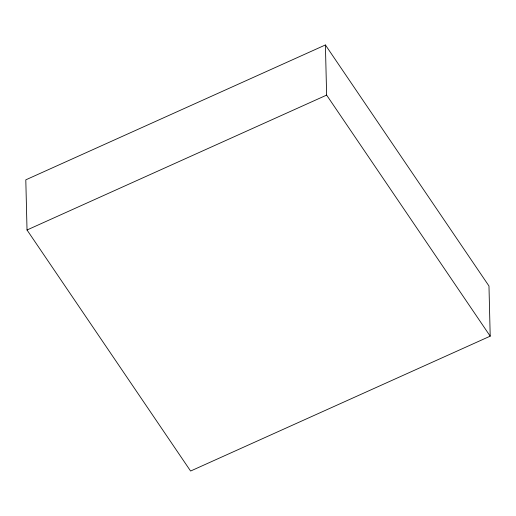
<?xml version="1.0" encoding="UTF-8"?>
<svg xmlns="http://www.w3.org/2000/svg" width="516" height="516" viewBox="0 0 516 516"><rect width="100%" height="100%" fill="white"/><g stroke="black" fill="none" stroke-linecap="round" stroke-linejoin="round"><path stroke-width="0.77" d="M325.403 44.957L25.8 179.839L27.026 229.994L190.597 471.043L490.2 336.161L488.975 286.006L325.403 44.957L326.628 95.105L490.2 336.161M27.026 229.994L326.628 95.105"/></g></svg>
